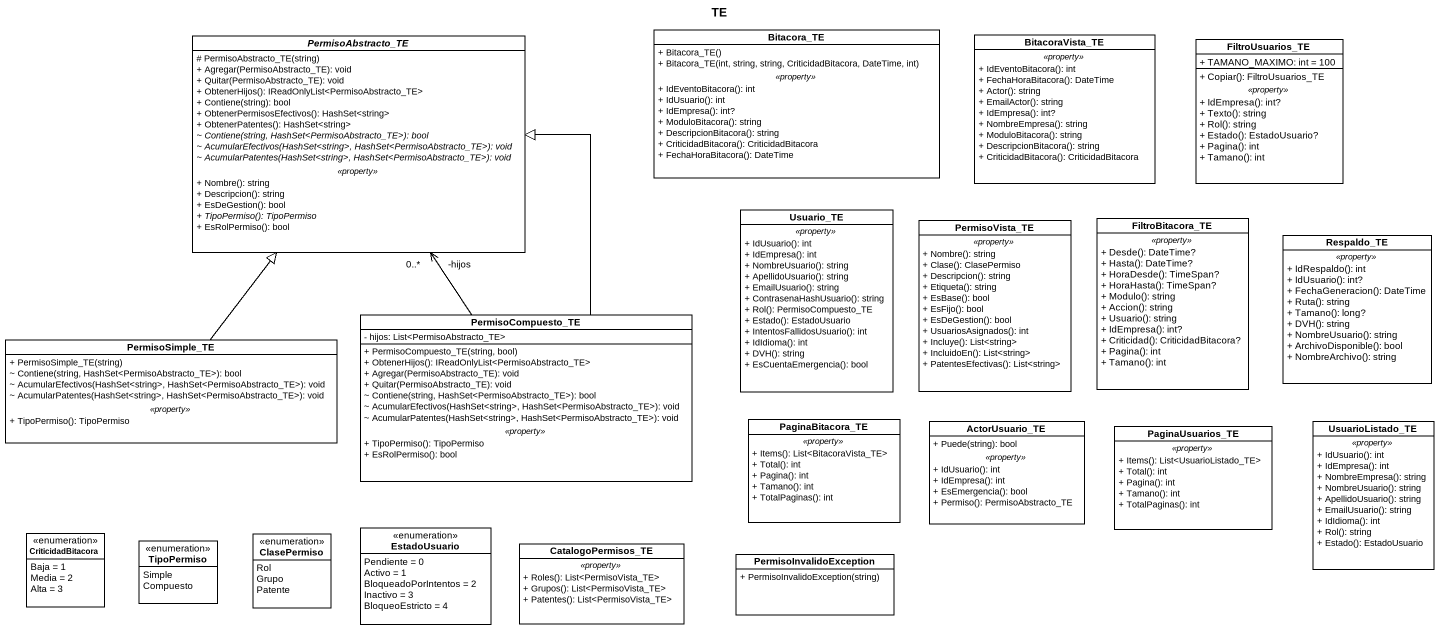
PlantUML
@startuml
title TE
hide circle
hide empty members
skinparam classAttributeIconSize 0
abstract class PermisoAbstracto_TE {
  # PermisoAbstracto_TE(string)
  + Agregar(PermisoAbstracto_TE): void
  + Quitar(PermisoAbstracto_TE): void
  + ObtenerHijos(): IReadOnlyList<PermisoAbstracto_TE>
  + Contiene(string): bool
  + ObtenerPermisosEfectivos(): HashSet<string>
  + ObtenerPatentes(): HashSet<string>
  {abstract} ~ Contiene(string, HashSet<PermisoAbstracto_TE>): bool
  {abstract} ~ AcumularEfectivos(HashSet<string>, HashSet<PermisoAbstracto_TE>): void
  {abstract} ~ AcumularPatentes(HashSet<string>, HashSet<PermisoAbstracto_TE>): void
  .. <<property>> ..
  + Nombre(): string
  + Descripcion(): string
  + EsDeGestion(): bool
  {abstract} + TipoPermiso(): TipoPermiso
  + EsRolPermiso(): bool
}
class Bitacora_TE {
  + Bitacora_TE()
  + Bitacora_TE(int, string, string, CriticidadBitacora, DateTime, int)
  .. <<property>> ..
  + IdEventoBitacora(): int
  + IdUsuario(): int
  + IdEmpresa(): int?
  + ModuloBitacora(): string
  + DescripcionBitacora(): string
  + CriticidadBitacora(): CriticidadBitacora
  + FechaHoraBitacora(): DateTime
}
class BitacoraVista_TE {
  .. <<property>> ..
  + IdEventoBitacora(): int
  + FechaHoraBitacora(): DateTime
  + Actor(): string
  + EmailActor(): string
  + IdEmpresa(): int?
  + NombreEmpresa(): string
  + ModuloBitacora(): string
  + DescripcionBitacora(): string
  + CriticidadBitacora(): CriticidadBitacora
}
class FiltroUsuarios_TE {
  + TAMANO_MAXIMO: int = 100
  --
  + Copiar(): FiltroUsuarios_TE
  .. <<property>> ..
  + IdEmpresa(): int?
  + Texto(): string
  + Rol(): string
  + Estado(): EstadoUsuario?
  + Pagina(): int
  + Tamano(): int
}
class Usuario_TE {
  .. <<property>> ..
  + IdUsuario(): int
  + IdEmpresa(): int
  + NombreUsuario(): string
  + ApellidoUsuario(): string
  + EmailUsuario(): string
  + ContrasenaHashUsuario(): string
  + Rol(): PermisoCompuesto_TE
  + Estado(): EstadoUsuario
  + IntentosFallidosUsuario(): int
  + IdIdioma(): int
  + DVH(): string
  + EsCuentaEmergencia(): bool
}
class PermisoVista_TE {
  .. <<property>> ..
  + Nombre(): string
  + Clase(): ClasePermiso
  + Descripcion(): string
  + Etiqueta(): string
  + EsBase(): bool
  + EsFijo(): bool
  + EsDeGestion(): bool
  + UsuariosAsignados(): int
  + Incluye(): List<string>
  + IncluidoEn(): List<string>
  + PatentesEfectivas(): List<string>
}
class FiltroBitacora_TE {
  .. <<property>> ..
  + Desde(): DateTime?
  + Hasta(): DateTime?
  + HoraDesde(): TimeSpan?
  + HoraHasta(): TimeSpan?
  + Modulo(): string
  + Accion(): string
  + Usuario(): string
  + IdEmpresa(): int?
  + Criticidad(): CriticidadBitacora?
  + Pagina(): int
  + Tamano(): int
}
class Respaldo_TE {
  .. <<property>> ..
  + IdRespaldo(): int
  + IdUsuario(): int?
  + FechaGeneracion(): DateTime
  + Ruta(): string
  + Tamano(): long?
  + DVH(): string
  + NombreUsuario(): string
  + ArchivoDisponible(): bool
  + NombreArchivo(): string
}
class PermisoSimple_TE {
  + PermisoSimple_TE(string)
  ~ Contiene(string, HashSet<PermisoAbstracto_TE>): bool
  ~ AcumularEfectivos(HashSet<string>, HashSet<PermisoAbstracto_TE>): void
  ~ AcumularPatentes(HashSet<string>, HashSet<PermisoAbstracto_TE>): void
  .. <<property>> ..
  + TipoPermiso(): TipoPermiso
}
class PermisoCompuesto_TE {
  - hijos: List<PermisoAbstracto_TE>
  --
  + PermisoCompuesto_TE(string, bool)
  + ObtenerHijos(): IReadOnlyList<PermisoAbstracto_TE>
  + Agregar(PermisoAbstracto_TE): void
  + Quitar(PermisoAbstracto_TE): void
  ~ Contiene(string, HashSet<PermisoAbstracto_TE>): bool
  ~ AcumularEfectivos(HashSet<string>, HashSet<PermisoAbstracto_TE>): void
  ~ AcumularPatentes(HashSet<string>, HashSet<PermisoAbstracto_TE>): void
  .. <<property>> ..
  + TipoPermiso(): TipoPermiso
  + EsRolPermiso(): bool
}
class PaginaBitacora_TE {
  .. <<property>> ..
  + Items(): List<BitacoraVista_TE>
  + Total(): int
  + Pagina(): int
  + Tamano(): int
  + TotalPaginas(): int
}
class ActorUsuario_TE {
  + Puede(string): bool
  .. <<property>> ..
  + IdUsuario(): int
  + IdEmpresa(): int
  + EsEmergencia(): bool
  + Permiso(): PermisoAbstracto_TE
}
class UsuarioListado_TE {
  .. <<property>> ..
  + IdUsuario(): int
  + IdEmpresa(): int
  + NombreEmpresa(): string
  + NombreUsuario(): string
  + ApellidoUsuario(): string
  + EmailUsuario(): string
  + IdIdioma(): int
  + Rol(): string
  + Estado(): EstadoUsuario
}
class PaginaUsuarios_TE {
  .. <<property>> ..
  + Items(): List<UsuarioListado_TE>
  + Total(): int
  + Pagina(): int
  + Tamano(): int
  + TotalPaginas(): int
}
enum CriticidadBitacora {
  Baja = 1
  Media = 2
  Alta = 3
}
enum ClasePermiso {
  Rol
  Grupo
  Patente
}
enum EstadoUsuario {
  Pendiente = 0
  Activo = 1
  BloqueadoPorIntentos = 2
  Inactivo = 3
  BloqueoEstricto = 4
}
enum TipoPermiso {
  Simple
  Compuesto
}
class CatalogoPermisos_TE {
  .. <<property>> ..
  + Roles(): List<PermisoVista_TE>
  + Grupos(): List<PermisoVista_TE>
  + Patentes(): List<PermisoVista_TE>
}
class PermisoInvalidoException {
  + PermisoInvalidoException(string)
}
PermisoSimple_TE -up-|> PermisoAbstracto_TE
PermisoCompuesto_TE -up-> "-hijos\n0..*" PermisoAbstracto_TE
PermisoCompuesto_TE -up-|> PermisoAbstracto_TE
@enduml
